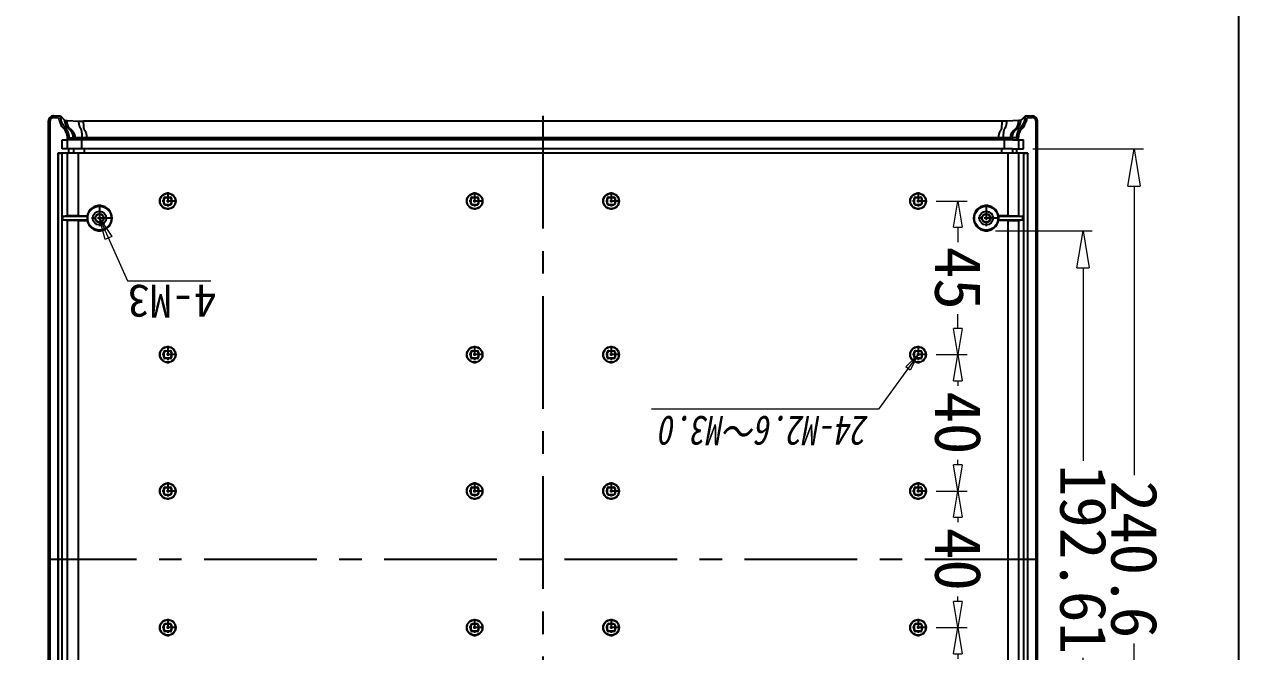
# Model space of a CAD drawing. Header units: millimetres. Extents: x 10368 to 13229, y -13270 to -11269.
# Drawn here: x 11426.6 to 11782.7, y -12473.5 to -12289.6 of the extents above; entities that cross this region are included whole.
import ezdxf

# ---------------------------------------------------------------- set-up
doc = ezdxf.new("R2010")
doc.units = ezdxf.units.MM
doc.linetypes.add('CENTER', pattern=[50.8, 31.75, -6.35, 6.35, -6.35])
doc.layers.add('dim', color=3, linetype='Continuous', lineweight=9)
doc.styles.add('FFS', font='simfang.ttf')
doc.styles.add('wuwei', font='', dxfattribs={"width": 0.8, "oblique": 10})
doc.styles.get('wuwei').set_extended_font_data('SimSun')
doc.dimstyles.new('YanXiu', dxfattribs={"dimtxt": 2.5, "dimasz": 2.2, "dimexe": 0.66, "dimexo": 0.66, "dimgap": 0.66, "dimtad": 0, "dimzin": 1, "dimdsep": 46, "dimtxsty": 'FFS', "dimcen": 0, "dimclrd": 256, "dimclre": 131, "dimclrt": 42, "dimazin": 0, "dimtfac": 1, "dimtofl": 0, "dimtmove": 0, "dimatfit": 3, "dimfxl": 0, "dimlwd": 5, "dimlwe": 5, "dimarcsym": 0})

# ---------------------------------------------------------------- blocks, each defined once
blk = doc.blocks.new('_ClosedBlank')
at = {"color": 0, "linetype": 'ByBlock', "lineweight": -2}
for p, q in [((-1, 0.167), (0, 0)), ((-1, 0.167), (-1, -0.167)), ((0, 0), (-1, -0.167))]:
    blk.add_line(p, q, dxfattribs=at)
blk = doc.blocks.new('*D38')
at = {"layer": 'Defpoints', "color": 0}
for p in [(-624.98, 102.15), (-615.86, 102.15), (-615.86, 57.15)]:
    blk.add_point(p, dxfattribs=at)
at = {"layer": 'dim', "color": 131, "lineweight": 5}
for p, q in [((-618.58, 102.15), (-627.7, 102.15)), ((-618.58, 57.15), (-627.7, 57.15))]:
    blk.add_line(p, q, dxfattribs=at)
at = {"layer": 'dim', "lineweight": 5}
for p, q in [((-624.98, 94.5), (-624.98, 90.32)), ((-624.98, 64.8), (-624.98, 69.22))]:
    blk.add_line(p, q, dxfattribs=at)
at = {"layer": 'dim', "lineweight": 5, "xscale": 7.649999999999999, "yscale": 7.649999999999999, "zscale": 7.649999999999999}
for p, rotation in [((-624.98, 102.15), 90), ((-624.98, 57.15), 270)]:
    blk.add_blockref('_ClosedBlank', p, dxfattribs=dict(at, rotation=rotation))
at = {"layer": 'dim', "color": 42, "insert": (-624.98, 79.77), "char_height": 13.6, "attachment_point": 5, "rotation": 90, "style": 'FFS'}
blk.add_mtext('45', dxfattribs=at)
blk = doc.blocks.new('*D39')
at = {"layer": 'Defpoints', "color": 0}
for p in [(-624.98, 142.15), (-615.86, 142.15), (-615.86, 102.15)]:
    blk.add_point(p, dxfattribs=at)
at = {"layer": 'dim', "color": 131, "lineweight": 5}
for p, q in [((-618.58, 142.15), (-627.7, 142.15)), ((-618.58, 102.15), (-627.7, 102.15))]:
    blk.add_line(p, q, dxfattribs=at)
at = {"layer": 'dim', "lineweight": 5}
for p, q in [((-624.98, 134.5), (-624.98, 133.03)), ((-624.98, 109.8), (-624.98, 111.27))]:
    blk.add_line(p, q, dxfattribs=at)
at = {"layer": 'dim', "lineweight": 5, "xscale": 7.649999999999999, "yscale": 7.649999999999999, "zscale": 7.649999999999999}
for p, rotation in [((-624.98, 142.15), 90), ((-624.98, 102.15), 270)]:
    blk.add_blockref('_ClosedBlank', p, dxfattribs=dict(at, rotation=rotation))
at = {"layer": 'dim', "color": 42, "insert": (-624.98, 122.15), "char_height": 13.6, "attachment_point": 5, "rotation": 90, "style": 'FFS'}
blk.add_mtext('40', dxfattribs=at)
blk = doc.blocks.new('*D40')
at = {"layer": 'Defpoints', "color": 0}
for p in [(-624.98, 182.15), (-615.86, 182.15), (-615.86, 142.15)]:
    blk.add_point(p, dxfattribs=at)
at = {"layer": 'dim', "color": 131, "lineweight": 5}
for p, q in [((-618.58, 182.15), (-627.7, 182.15)), ((-618.58, 142.15), (-627.7, 142.15))]:
    blk.add_line(p, q, dxfattribs=at)
at = {"layer": 'dim', "lineweight": 5}
for p, q in [((-624.98, 174.5), (-624.98, 173.03)), ((-624.98, 149.8), (-624.98, 151.27))]:
    blk.add_line(p, q, dxfattribs=at)
at = {"layer": 'dim', "lineweight": 5, "xscale": 7.649999999999999, "yscale": 7.649999999999999, "zscale": 7.649999999999999}
for p, rotation in [((-624.98, 182.15), 90), ((-624.98, 142.15), 270)]:
    blk.add_blockref('_ClosedBlank', p, dxfattribs=dict(at, rotation=rotation))
at = {"layer": 'dim', "color": 42, "insert": (-624.98, 162.15), "char_height": 13.6, "attachment_point": 5, "rotation": 90, "style": 'FFS'}
blk.add_mtext('40', dxfattribs=at)
blk = doc.blocks.new('*D41')
at = {"layer": 'Defpoints', "color": 0}
for p in [(-624.98, 222.15), (-615.86, 222.15), (-615.86, 182.15)]:
    blk.add_point(p, dxfattribs=at)
at = {"layer": 'dim', "color": 131, "lineweight": 5}
for p, q in [((-618.58, 222.15), (-627.7, 222.15)), ((-618.58, 182.15), (-627.7, 182.15))]:
    blk.add_line(p, q, dxfattribs=at)
at = {"layer": 'dim', "lineweight": 5}
for p, q in [((-624.98, 214.5), (-624.98, 213.03)), ((-624.98, 189.8), (-624.98, 191.27))]:
    blk.add_line(p, q, dxfattribs=at)
at = {"layer": 'dim', "lineweight": 5, "xscale": 7.649999999999999, "yscale": 7.649999999999999, "zscale": 7.649999999999999}
for p, rotation in [((-624.98, 222.15), 90), ((-624.98, 182.15), 270)]:
    blk.add_blockref('_ClosedBlank', p, dxfattribs=dict(at, rotation=rotation))
at = {"layer": 'dim', "color": 42, "insert": (-624.98, 202.15), "char_height": 13.6, "attachment_point": 5, "rotation": 90, "style": 'FFS'}
blk.add_mtext('40', dxfattribs=at)
blk = doc.blocks.new('*D13')
at = {"layer": 'Defpoints', "color": 0}
for p in [(-661.67, 258.46), (-633.29, 258.46), (-633.29, 65.84)]:
    blk.add_point(p, dxfattribs=at)
at = {"layer": 'dim', "color": 131, "lineweight": 5}
for p, q in [((-636.01, 258.46), (-664.38, 258.46)), ((-636.01, 65.84), (-664.38, 65.84))]:
    blk.add_line(p, q, dxfattribs=at)
at = {"layer": 'dim', "lineweight": 5}
for p, q in [((-661.67, 247.58), (-661.67, 191.04)), ((-661.67, 76.72), (-661.67, 133.26))]:
    blk.add_line(p, q, dxfattribs=at)
at = {"layer": 'dim', "lineweight": 5, "xscale": 10.88, "yscale": 10.88, "zscale": 10.88}
for p, rotation in [((-661.67, 258.46), 90), ((-661.67, 65.84), 270)]:
    blk.add_blockref('_ClosedBlank', p, dxfattribs=dict(at, rotation=rotation))
at = {"layer": 'dim', "color": 42, "insert": (-661.67, 162.15), "char_height": 13.6, "attachment_point": 5, "rotation": 90, "style": 'FFS'}
blk.add_mtext('192.61', dxfattribs=at)
blk = doc.blocks.new('*D46')
at = {"layer": 'Defpoints', "color": 0}
for p in [(-676.63, 282.45), (-644.19, 282.45), (-644.19, 41.85)]:
    blk.add_point(p, dxfattribs=at)
at = {"layer": 'dim', "color": 131, "lineweight": 5}
for p, q in [((-646.9, 282.45), (-679.35, 282.45)), ((-646.9, 41.85), (-679.35, 41.85))]:
    blk.add_line(p, q, dxfattribs=at)
at = {"layer": 'dim', "lineweight": 5}
for p, q in [((-676.63, 271.57), (-676.63, 186.81)), ((-676.63, 52.73), (-676.63, 137.49))]:
    blk.add_line(p, q, dxfattribs=at)
at = {"layer": 'dim', "lineweight": 5, "xscale": 10.88, "yscale": 10.88, "zscale": 10.88}
for p, rotation in [((-676.63, 282.45), 90), ((-676.63, 41.85), 270)]:
    blk.add_blockref('_ClosedBlank', p, dxfattribs=dict(at, rotation=rotation))
at = {"layer": 'dim', "color": 42, "insert": (-676.63, 162.15), "char_height": 13.6, "attachment_point": 5, "rotation": 90, "style": 'FFS'}
blk.add_mtext('240.6', dxfattribs=at)
blk = doc.blocks.new('u58')
at = {"color": 1, "linetype": 'CENTER', "ltscale": 1.039825}
for p, q in [((-503.289, 46.845), (-503.289, 306.801)), ((-648.267, 176.823), (-358.311, 176.823))]:
    blk.add_line(p, q, dxfattribs=at)
at = {"color": 7, "linetype": 'Continuous'}
for p, q in [((-648.267, 305.303), (-648.267, 48.343)), ((-647.815, 48.322), (-647.815, 305.324)), ((-647.789, 48.322), (-647.789, 305.324)), ((-358.789, 305.324), (-358.789, 48.322)), ((-358.311, 305.303), (-358.311, 48.343)), ((-645.486, 295.823), (-645.486, 57.823)), ((-645.446, 295.784), (-645.446, 57.862)), ((-644.251, 57.862), (-644.251, 295.784)), ((-362.327, 295.784), (-362.327, 57.862)), ((-361.132, 57.862), (-361.132, 295.784)), ((-361.092, 57.823), (-361.092, 295.823)), ((-642.769, 77.476), (-642.769, 276.17)), ((-639.581, 77.492), (-639.581, 276.154)), ((-366.997, 77.492), (-366.997, 276.154)), ((-363.809, 77.476), (-363.809, 276.17)), ((-614.352, 197.486), (-614.439, 197.573)), ((-614.439, 196.073), (-614.439, 197.573)), ((-614.352, 196.16), (-614.439, 196.073)), ((-614.352, 196.16), (-614.352, 197.486)), ((-614.039, 197.973), (-612.539, 197.973)), ((-613.952, 197.886), (-614.039, 197.973)), ((-613.952, 197.886), (-612.626, 197.886)), ((-612.626, 197.886), (-612.539, 197.973)), ((-612.226, 197.486), (-612.139, 197.573)), ((-612.226, 197.486), (-612.226, 196.16)), ((-612.226, 196.16), (-612.139, 196.073)), ((-612.139, 197.573), (-612.139, 196.073)), ((-524.352, 197.486), (-524.439, 197.573)), ((-524.439, 196.073), (-524.439, 197.573)), ((-524.352, 196.16), (-524.439, 196.073)), ((-524.352, 196.16), (-524.352, 197.486)), ((-524.039, 197.973), (-522.539, 197.973)), ((-523.952, 197.886), (-524.039, 197.973)), ((-523.952, 197.886), (-522.626, 197.886)), ((-522.626, 197.886), (-522.539, 197.973)), ((-522.226, 197.486), (-522.139, 197.573)), ((-522.226, 197.486), (-522.226, 196.16)), ((-522.226, 196.16), (-522.139, 196.073)), ((-522.139, 197.573), (-522.139, 196.073)), ((-484.352, 197.486), (-484.439, 197.573)), ((-484.439, 196.073), (-484.439, 197.573)), ((-484.352, 196.16), (-484.439, 196.073)), ((-484.352, 196.16), (-484.352, 197.486)), ((-483.952, 197.886), (-484.039, 197.973)), ((-484.039, 197.973), (-482.539, 197.973)), ((-483.952, 197.886), (-482.626, 197.886)), ((-482.626, 197.886), (-482.539, 197.973)), ((-482.226, 197.486), (-482.139, 197.573)), ((-482.226, 197.486), (-482.226, 196.16)), ((-482.226, 196.16), (-482.139, 196.073)), ((-482.139, 197.573), (-482.139, 196.073)), ((-394.439, 196.073), (-394.439, 197.573)), ((-394.352, 197.486), (-394.439, 197.573)), ((-394.352, 196.16), (-394.439, 196.073)), ((-394.352, 196.16), (-394.352, 197.486)), ((-393.952, 197.886), (-394.039, 197.973)), ((-394.039, 197.973), (-392.539, 197.973)), ((-393.952, 197.886), (-392.626, 197.886)), ((-392.626, 197.886), (-392.539, 197.973)), ((-392.226, 197.486), (-392.139, 197.573)), ((-392.226, 197.486), (-392.226, 196.16)), ((-392.226, 196.16), (-392.139, 196.073)), ((-392.139, 197.573), (-392.139, 196.073)), ((-613.952, 195.76), (-614.039, 195.673)), ((-612.539, 195.673), (-614.039, 195.673)), ((-612.626, 195.76), (-613.952, 195.76)), ((-612.626, 195.76), (-612.539, 195.673)), ((-523.952, 195.76), (-524.039, 195.673)), ((-522.539, 195.673), (-524.039, 195.673)), ((-522.626, 195.76), (-523.952, 195.76)), ((-522.626, 195.76), (-522.539, 195.673)), ((-483.952, 195.76), (-484.039, 195.673)), ((-482.539, 195.673), (-484.039, 195.673)), ((-482.626, 195.76), (-483.952, 195.76)), ((-482.626, 195.76), (-482.539, 195.673)), ((-393.952, 195.76), (-394.039, 195.673)), ((-392.539, 195.673), (-394.039, 195.673)), ((-392.626, 195.76), (-393.952, 195.76)), ((-392.626, 195.76), (-392.539, 195.673)), ((-614.352, 157.486), (-614.439, 157.573)), ((-614.439, 156.073), (-614.439, 157.573)), ((-614.352, 156.16), (-614.352, 157.486)), ((-614.039, 157.973), (-612.539, 157.973)), ((-613.952, 157.886), (-614.039, 157.973)), ((-613.952, 157.886), (-612.626, 157.886)), ((-612.626, 157.886), (-612.539, 157.973)), ((-612.226, 157.486), (-612.139, 157.573)), ((-612.226, 157.486), (-612.226, 156.16)), ((-612.139, 157.573), (-612.139, 156.073)), ((-524.439, 156.073), (-524.439, 157.573)), ((-524.352, 157.486), (-524.439, 157.573)), ((-524.352, 156.16), (-524.352, 157.486)), ((-524.039, 157.973), (-522.539, 157.973)), ((-523.952, 157.886), (-524.039, 157.973)), ((-523.952, 157.886), (-522.626, 157.886)), ((-522.626, 157.886), (-522.539, 157.973)), ((-522.226, 157.486), (-522.139, 157.573)), ((-522.226, 157.486), (-522.226, 156.16)), ((-522.139, 157.573), (-522.139, 156.073)), ((-484.439, 156.073), (-484.439, 157.573)), ((-484.352, 157.486), (-484.439, 157.573)), ((-484.352, 156.16), (-484.352, 157.486)), ((-483.952, 157.886), (-484.039, 157.973)), ((-484.039, 157.973), (-482.539, 157.973)), ((-483.952, 157.886), (-482.626, 157.886)), ((-482.626, 157.886), (-482.539, 157.973)), ((-482.226, 157.486), (-482.139, 157.573)), ((-482.226, 157.486), (-482.226, 156.16)), ((-482.139, 157.573), (-482.139, 156.073)), ((-394.439, 156.073), (-394.439, 157.573)), ((-394.352, 157.486), (-394.439, 157.573)), ((-394.352, 156.16), (-394.352, 157.486)), ((-393.952, 157.886), (-394.039, 157.973)), ((-394.039, 157.973), (-392.539, 157.973)), ((-393.952, 157.886), (-392.626, 157.886)), ((-392.626, 157.886), (-392.539, 157.973)), ((-392.226, 157.486), (-392.139, 157.573)), ((-392.226, 157.486), (-392.226, 156.16)), ((-392.139, 157.573), (-392.139, 156.073)), ((-614.352, 156.16), (-614.439, 156.073)), ((-613.952, 155.76), (-614.039, 155.673)), ((-612.539, 155.673), (-614.039, 155.673)), ((-612.626, 155.76), (-613.952, 155.76)), ((-612.626, 155.76), (-612.539, 155.673)), ((-612.226, 156.16), (-612.139, 156.073)), ((-524.352, 156.16), (-524.439, 156.073)), ((-523.952, 155.76), (-524.039, 155.673)), ((-522.539, 155.673), (-524.039, 155.673)), ((-522.626, 155.76), (-523.952, 155.76)), ((-522.626, 155.76), (-522.539, 155.673)), ((-522.226, 156.16), (-522.139, 156.073)), ((-484.352, 156.16), (-484.439, 156.073)), ((-483.952, 155.76), (-484.039, 155.673)), ((-482.539, 155.673), (-484.039, 155.673)), ((-482.626, 155.76), (-483.952, 155.76)), ((-482.626, 155.76), (-482.539, 155.673)), ((-482.226, 156.16), (-482.139, 156.073)), ((-394.352, 156.16), (-394.439, 156.073)), ((-393.952, 155.76), (-394.039, 155.673)), ((-392.539, 155.673), (-394.039, 155.673)), ((-392.626, 155.76), (-393.952, 155.76)), ((-392.626, 155.76), (-392.539, 155.673)), ((-392.226, 156.16), (-392.139, 156.073)), ((-614.439, 116.073), (-614.439, 117.573)), ((-614.352, 117.486), (-614.439, 117.573)), ((-614.039, 117.973), (-612.539, 117.973)), ((-613.952, 117.886), (-614.039, 117.973)), ((-613.952, 117.886), (-612.626, 117.886)), ((-612.626, 117.886), (-612.539, 117.973)), ((-612.226, 117.486), (-612.139, 117.573)), ((-612.139, 117.573), (-612.139, 116.073)), ((-524.439, 116.073), (-524.439, 117.573)), ((-524.352, 117.486), (-524.439, 117.573)), ((-523.952, 117.886), (-524.039, 117.973)), ((-524.039, 117.973), (-522.539, 117.973)), ((-523.952, 117.886), (-522.626, 117.886)), ((-522.626, 117.886), (-522.539, 117.973)), ((-522.226, 117.486), (-522.139, 117.573)), ((-522.139, 117.573), (-522.139, 116.073)), ((-484.439, 116.073), (-484.439, 117.573)), ((-484.352, 117.486), (-484.439, 117.573)), ((-483.952, 117.886), (-484.039, 117.973)), ((-484.039, 117.973), (-482.539, 117.973)), ((-483.952, 117.886), (-482.626, 117.886)), ((-482.626, 117.886), (-482.539, 117.973)), ((-482.226, 117.486), (-482.139, 117.573)), ((-482.139, 117.573), (-482.139, 116.073)), ((-394.439, 116.073), (-394.439, 117.573)), ((-394.352, 117.486), (-394.439, 117.573)), ((-393.952, 117.886), (-394.039, 117.973)), ((-394.039, 117.973), (-392.539, 117.973)), ((-393.952, 117.886), (-392.626, 117.886)), ((-392.626, 117.886), (-392.539, 117.973)), ((-392.226, 117.486), (-392.139, 117.573)), ((-392.139, 117.573), (-392.139, 116.073)), ((-614.352, 116.16), (-614.439, 116.073)), ((-614.352, 116.16), (-614.352, 117.486)), ((-613.952, 115.76), (-614.039, 115.673)), ((-612.539, 115.673), (-614.039, 115.673)), ((-612.626, 115.76), (-613.952, 115.76)), ((-612.626, 115.76), (-612.539, 115.673)), ((-612.226, 117.486), (-612.226, 116.16)), ((-612.226, 116.16), (-612.139, 116.073)), ((-524.352, 116.16), (-524.439, 116.073)), ((-524.352, 116.16), (-524.352, 117.486)), ((-523.952, 115.76), (-524.039, 115.673)), ((-522.539, 115.673), (-524.039, 115.673)), ((-522.626, 115.76), (-523.952, 115.76)), ((-522.626, 115.76), (-522.539, 115.673)), ((-522.226, 117.486), (-522.226, 116.16)), ((-522.226, 116.16), (-522.139, 116.073)), ((-484.352, 116.16), (-484.439, 116.073)), ((-484.352, 116.16), (-484.352, 117.486)), ((-483.952, 115.76), (-484.039, 115.673)), ((-482.539, 115.673), (-484.039, 115.673)), ((-482.626, 115.76), (-483.952, 115.76)), ((-482.626, 115.76), (-482.539, 115.673)), ((-482.226, 117.486), (-482.226, 116.16)), ((-482.226, 116.16), (-482.139, 116.073)), ((-394.352, 116.16), (-394.439, 116.073)), ((-394.352, 116.16), (-394.352, 117.486)), ((-393.952, 115.76), (-394.039, 115.673)), ((-392.539, 115.673), (-394.039, 115.673)), ((-392.626, 115.76), (-393.952, 115.76)), ((-392.626, 115.76), (-392.539, 115.673)), ((-392.226, 117.486), (-392.226, 116.16)), ((-392.226, 116.16), (-392.139, 116.073)), ((-642.769, 77.476), (-644.042, 77.323)), ((-636.78, 77.323), (-644.042, 77.323)), ((-644.042, 77.323), (-644.042, 76.323)), ((-644.042, 76.323), (-636.78, 76.323)), ((-642.769, 76.17), (-644.042, 76.323)), ((-639.581, 77.492), (-642.769, 77.476)), ((-639.581, 76.154), (-642.769, 76.17)), ((-642.769, 57.823), (-642.769, 76.17)), ((-639.581, 77.492), (-636.923, 77.492)), ((-639.581, 76.154), (-636.923, 76.154)), ((-639.581, 57.823), (-639.581, 76.154)), ((-362.536, 77.323), (-369.798, 77.323)), ((-369.798, 76.323), (-362.536, 76.323)), ((-366.997, 77.492), (-369.655, 77.492)), ((-366.997, 76.154), (-369.655, 76.154)), ((-366.997, 77.492), (-363.809, 77.476)), ((-366.997, 76.154), (-363.809, 76.17)), ((-366.997, 57.823), (-366.997, 76.154)), ((-363.809, 77.476), (-362.536, 77.323)), ((-363.809, 76.17), (-362.536, 76.323)), ((-363.809, 57.823), (-363.809, 76.17)), ((-362.536, 77.323), (-362.536, 76.323)), ((-614.439, 71.073), (-614.439, 72.573)), ((-614.352, 72.486), (-614.439, 72.573)), ((-614.352, 71.16), (-614.352, 72.486)), ((-614.039, 72.973), (-612.539, 72.973)), ((-613.952, 72.886), (-614.039, 72.973)), ((-613.952, 72.886), (-612.626, 72.886)), ((-612.626, 72.886), (-612.539, 72.973)), ((-612.226, 72.486), (-612.139, 72.573)), ((-612.226, 72.486), (-612.226, 71.16)), ((-612.139, 72.573), (-612.139, 71.073)), ((-524.439, 71.073), (-524.439, 72.573)), ((-524.352, 72.486), (-524.439, 72.573)), ((-524.352, 71.16), (-524.352, 72.486)), ((-523.952, 72.886), (-524.039, 72.973)), ((-524.039, 72.973), (-522.539, 72.973)), ((-523.952, 72.886), (-522.626, 72.886)), ((-522.626, 72.886), (-522.539, 72.973)), ((-522.226, 72.486), (-522.139, 72.573)), ((-522.226, 72.486), (-522.226, 71.16)), ((-522.139, 72.573), (-522.139, 71.073)), ((-484.439, 71.073), (-484.439, 72.573)), ((-484.352, 72.486), (-484.439, 72.573)), ((-484.352, 71.16), (-484.352, 72.486)), ((-483.952, 72.886), (-484.039, 72.973)), ((-484.039, 72.973), (-482.539, 72.973)), ((-483.952, 72.886), (-482.626, 72.886)), ((-482.626, 72.886), (-482.539, 72.973)), ((-482.226, 72.486), (-482.139, 72.573)), ((-482.226, 72.486), (-482.226, 71.16)), ((-482.139, 72.573), (-482.139, 71.073)), ((-394.439, 71.073), (-394.439, 72.573)), ((-394.352, 72.486), (-394.439, 72.573)), ((-394.352, 71.16), (-394.352, 72.486)), ((-393.952, 72.886), (-394.039, 72.973)), ((-394.039, 72.973), (-392.539, 72.973)), ((-393.952, 72.886), (-392.626, 72.886)), ((-392.626, 72.886), (-392.539, 72.973)), ((-392.226, 72.486), (-392.139, 72.573)), ((-392.226, 72.486), (-392.226, 71.16)), ((-392.139, 72.573), (-392.139, 71.073)), ((-614.352, 71.16), (-614.439, 71.073)), ((-613.952, 70.76), (-614.039, 70.673)), ((-612.539, 70.673), (-614.039, 70.673)), ((-612.626, 70.76), (-613.952, 70.76)), ((-612.626, 70.76), (-612.539, 70.673)), ((-612.226, 71.16), (-612.139, 71.073)), ((-524.352, 71.16), (-524.439, 71.073)), ((-523.952, 70.76), (-524.039, 70.673)), ((-522.539, 70.673), (-524.039, 70.673)), ((-522.626, 70.76), (-523.952, 70.76)), ((-522.626, 70.76), (-522.539, 70.673)), ((-522.226, 71.16), (-522.139, 71.073)), ((-484.352, 71.16), (-484.439, 71.073)), ((-483.952, 70.76), (-484.039, 70.673)), ((-482.539, 70.673), (-484.039, 70.673)), ((-482.626, 70.76), (-483.952, 70.76)), ((-482.626, 70.76), (-482.539, 70.673)), ((-482.226, 71.16), (-482.139, 71.073)), ((-394.352, 71.16), (-394.439, 71.073)), ((-393.952, 70.76), (-394.039, 70.673)), ((-392.539, 70.673), (-394.039, 70.673)), ((-392.626, 70.76), (-393.952, 70.76)), ((-392.626, 70.76), (-392.539, 70.673)), ((-392.226, 71.16), (-392.139, 71.073)), ((-645.486, 57.823), (-645.446, 57.862)), ((-645.486, 57.823), (-640.938, 57.823)), ((-645.446, 57.862), (-644.251, 57.862)), ((-644.186, 57.823), (-644.251, 57.862)), ((-642.289, 57.823), (-642.289, 56.523)), ((-640.938, 57.823), (-365.64, 57.823)), ((-640.938, 56.523), (-640.938, 57.823)), ((-637.755, 56.523), (-637.755, 57.823)), ((-368.824, 56.523), (-368.824, 57.823)), ((-365.64, 56.523), (-365.64, 57.823)), ((-365.64, 57.823), (-361.092, 57.823)), ((-364.289, 57.823), (-364.289, 56.523)), ((-362.392, 57.823), (-362.327, 57.862)), ((-362.327, 57.862), (-361.132, 57.862)), ((-640.938, 56.523), (-644.186, 56.523)), ((-644.186, 56.523), (-644.186, 53.823)), ((-642.789, 53.823), (-644.186, 53.823)), ((-642.789, 53.823), (-642.789, 53.323)), ((-642.769, 53.823), (-642.769, 56.523)), ((-640.973, 53.823), (-642.763, 53.823)), ((-642.763, 53.823), (-642.763, 53.323)), ((-642.267, 53.323), (-642.267, 53.823)), ((-640.973, 53.823), (-365.605, 53.823)), ((-640.973, 53.823), (-640.973, 53.323)), ((-640.938, 56.523), (-365.64, 56.523)), ((-640.358, 53.823), (-640.358, 53.323)), ((-638.536, 53.823), (-638.536, 56.523)), ((-638.335, 53.823), (-638.335, 53.323)), ((-636.952, 53.823), (-636.952, 53.323)), ((-369.626, 53.823), (-369.626, 53.323)), ((-368.243, 53.823), (-368.243, 53.323)), ((-368.042, 53.823), (-368.042, 56.523)), ((-366.221, 53.823), (-366.221, 53.323)), ((-365.64, 56.523), (-362.392, 56.523)), ((-365.605, 53.823), (-365.605, 53.323)), ((-365.605, 53.823), (-363.815, 53.823)), ((-364.311, 53.323), (-364.311, 53.823)), ((-363.809, 53.823), (-363.809, 56.523)), ((-363.789, 53.323), (-363.789, 53.823)), ((-362.392, 53.823), (-363.789, 53.823)), ((-362.392, 56.523), (-362.392, 53.823)), ((-642.267, 53.323), (-640.973, 53.323)), ((-640.973, 53.323), (-365.605, 53.323)), ((-364.311, 53.323), (-365.605, 53.323)), ((-645.268, 47.323), (-646.79, 47.323)), ((-645.244, 47.297), (-646.79, 47.297)), ((-644.77, 46.845), (-646.769, 46.845)), ((-644.77, 46.845), (-643.427, 48.188)), ((-642.81, 48.247), (-639.339, 48.392)), ((-637.954, 48.417), (-368.624, 48.417)), ((-363.768, 48.247), (-367.239, 48.392)), ((-361.808, 46.845), (-363.152, 48.188)), ((-359.809, 46.845), (-361.808, 46.845)), ((-359.788, 47.323), (-361.31, 47.323))]:
    blk.add_line(p, q, dxfattribs=at)
at = {"color": 1, "linetype": 'CENTER', "ltscale": 0.093491}
for p, q in [((-615.86, 196.823), (-610.718, 196.823)), ((-615.86, 196.823), (-610.718, 196.823)), ((-613.289, 194.252), (-613.289, 199.394)), ((-613.289, 194.252), (-613.289, 199.394)), ((-525.86, 196.823), (-520.718, 196.823)), ((-525.86, 196.823), (-520.718, 196.823)), ((-523.289, 194.252), (-523.289, 199.394)), ((-523.289, 194.252), (-523.289, 199.394)), ((-485.86, 196.823), (-480.718, 196.823)), ((-485.86, 196.823), (-480.718, 196.823)), ((-483.289, 194.252), (-483.289, 199.394)), ((-483.289, 194.252), (-483.289, 199.394)), ((-395.86, 196.823), (-390.718, 196.823)), ((-395.86, 196.823), (-390.718, 196.823)), ((-393.289, 194.252), (-393.289, 199.394)), ((-393.289, 194.252), (-393.289, 199.394)), ((-615.86, 156.823), (-610.718, 156.823)), ((-615.86, 156.823), (-610.718, 156.823)), ((-613.289, 154.252), (-613.289, 159.394)), ((-613.289, 154.252), (-613.289, 159.394)), ((-525.86, 156.823), (-520.718, 156.823)), ((-525.86, 156.823), (-520.718, 156.823)), ((-523.289, 154.252), (-523.289, 159.394)), ((-523.289, 154.252), (-523.289, 159.394)), ((-485.86, 156.823), (-480.718, 156.823)), ((-485.86, 156.823), (-480.718, 156.823)), ((-483.289, 154.252), (-483.289, 159.394)), ((-483.289, 154.252), (-483.289, 159.394)), ((-395.86, 156.823), (-390.718, 156.823)), ((-395.86, 156.823), (-390.718, 156.823)), ((-393.289, 154.252), (-393.289, 159.394)), ((-393.289, 154.252), (-393.289, 159.394)), ((-613.289, 114.252), (-613.289, 119.394)), ((-613.289, 114.252), (-613.289, 119.394)), ((-523.289, 114.252), (-523.289, 119.394)), ((-523.289, 114.252), (-523.289, 119.394)), ((-483.289, 114.252), (-483.289, 119.394)), ((-483.289, 114.252), (-483.289, 119.394)), ((-393.289, 114.252), (-393.289, 119.394)), ((-393.289, 114.252), (-393.289, 119.394)), ((-615.86, 116.823), (-610.718, 116.823)), ((-615.86, 116.823), (-610.718, 116.823)), ((-525.86, 116.823), (-520.718, 116.823)), ((-525.86, 116.823), (-520.718, 116.823)), ((-485.86, 116.823), (-480.718, 116.823)), ((-485.86, 116.823), (-480.718, 116.823)), ((-395.86, 116.823), (-390.718, 116.823)), ((-395.86, 116.823), (-390.718, 116.823)), ((-615.86, 71.823), (-610.718, 71.823)), ((-615.86, 71.823), (-610.718, 71.823)), ((-613.289, 69.252), (-613.289, 74.394)), ((-613.289, 69.252), (-613.289, 74.394)), ((-525.86, 71.823), (-520.718, 71.823)), ((-525.86, 71.823), (-520.718, 71.823)), ((-523.289, 69.252), (-523.289, 74.394)), ((-523.289, 69.252), (-523.289, 74.394)), ((-485.86, 71.823), (-480.718, 71.823)), ((-485.86, 71.823), (-480.718, 71.823)), ((-483.289, 69.252), (-483.289, 74.394)), ((-483.289, 69.252), (-483.289, 74.394)), ((-395.86, 71.823), (-390.718, 71.823)), ((-395.86, 71.823), (-390.718, 71.823)), ((-393.289, 69.252), (-393.289, 74.394)), ((-393.289, 69.252), (-393.289, 74.394))]:
    blk.add_line(p, q, dxfattribs=at)
at = {"color": 1, "linetype": 'CENTER', "ltscale": 0.14}
for p, q in [((-633.289, 72.973), (-633.289, 80.673)), ((-633.289, 72.973), (-633.289, 80.673)), ((-373.289, 72.973), (-373.289, 80.673)), ((-373.289, 72.973), (-373.289, 80.673)), ((-637.139, 76.823), (-629.439, 76.823)), ((-637.139, 76.823), (-629.439, 76.823)), ((-377.139, 76.823), (-369.439, 76.823)), ((-377.139, 76.823), (-369.439, 76.823))]:
    blk.add_line(p, q, dxfattribs=at)
at = {"color": 7, "linetype": 'Continuous'}
for centre, radius in [((-613.289, 196.823), 2.337), ((-613.289, 196.823), 2.25), ((-523.289, 196.823), 2.337), ((-523.289, 196.823), 2.25), ((-483.289, 196.823), 2.337), ((-483.289, 196.823), 2.25), ((-393.289, 196.823), 2.337), ((-393.289, 196.823), 2.25), ((-613.289, 156.823), 2.337), ((-613.289, 156.823), 2.25), ((-523.289, 156.823), 2.337), ((-523.289, 156.823), 2.25), ((-483.289, 156.823), 2.337), ((-483.289, 156.823), 2.25), ((-393.289, 156.823), 2.337), ((-393.289, 156.823), 2.25), ((-613.289, 116.823), 2.337), ((-613.289, 116.823), 2.25), ((-523.289, 116.823), 2.337), ((-523.289, 116.823), 2.25), ((-483.289, 116.823), 2.337), ((-483.289, 116.823), 2.25), ((-393.289, 116.823), 2.337), ((-393.289, 116.823), 2.25), ((-633.289, 76.823), 3.5), ((-633.289, 76.823), 2), ((-373.289, 76.823), 3.5), ((-373.289, 76.823), 2), ((-633.289, 76.823), 1.3), ((-633.289, 76.823), 1.158), ((-373.289, 76.823), 1.3), ((-373.289, 76.823), 1.158), ((-613.289, 71.823), 2.337), ((-613.289, 71.823), 2.25), ((-523.289, 71.823), 2.337), ((-523.289, 71.823), 2.25), ((-483.289, 71.823), 2.337), ((-483.289, 71.823), 2.25), ((-393.289, 71.823), 2.337), ((-393.289, 71.823), 2.25)]:
    blk.add_circle(centre, radius, dxfattribs=at)
for centre, radius, start, end in [((-633.289, 76.823), 3.695, 190.42557, 169.57443), ((-373.289, 76.823), 3.695, 10.42557, 349.57443), ((-628.386, 84.599), 11.108, 219.77816, 220.91929), ((-628.32, 68.991), 11.195, 139.08514, 140.21742), ((-633.289, 76.823), 3.526, 171.84818, 188.15182), ((-378.258, 84.655), 11.195, 319.08514, 320.21742), ((-373.289, 76.823), 3.526, 351.84818, 8.15182), ((-378.192, 69.047), 11.108, 39.77816, 40.91929), ((-643.304, 53.327), 2.947, 342.67241, 359.92422), ((-363.274, 53.327), 2.947, 180.07578, 197.32759), ((-646.791, 48.321), 1.024, 179.97103, 270.02897), ((-646.791, 48.321), 0.998, 179.96982, 270.03018), ((-359.787, 48.321), 0.998, 269.96982, 0.03018)]:
    blk.add_arc(centre, radius, start, end, dxfattribs=at)
for centre, major_axis, ratio, start_param, end_param in [((-614.039, 197.573), (0.283, -0.283), 0.9996955, 2.3563468, 3.9268385), ((-614.039, 196.073), (0.283, 0.283), 0.9996955, 2.3563468, 3.9268385), ((-613.952, 197.486), (0.283, -0.283), 0.9996955, 2.3563468, 3.9268385), ((-613.952, 196.16), (0.283, 0.283), 0.9996955, 2.3563468, 3.9268385), ((-612.626, 197.486), (-0.283, -0.283), 0.9996955, 2.3563468, 3.9268385), ((-612.626, 196.16), (-0.283, 0.283), 0.9996955, 2.3563468, 3.9268385), ((-612.539, 197.573), (0.283, 0.283), 0.9996955, -0.7852459, 0.7852459), ((-612.539, 196.073), (0.283, -0.283), 0.9996955, -0.7852459, 0.7852459), ((-524.039, 197.573), (0.283, -0.283), 0.9996955, 2.3563468, 3.9268385), ((-524.039, 196.073), (0.283, 0.283), 0.9996955, 2.3563468, 3.9268385), ((-523.952, 197.486), (0.283, -0.283), 0.9996955, 2.3563468, 3.9268385), ((-523.952, 196.16), (0.283, 0.283), 0.9996955, 2.3563468, 3.9268385), ((-522.626, 197.486), (-0.283, -0.283), 0.9996955, 2.3563468, 3.9268385), ((-522.626, 196.16), (-0.283, 0.283), 0.9996955, 2.3563468, 3.9268385), ((-522.539, 197.573), (0.283, 0.283), 0.9996955, -0.7852459, 0.7852459), ((-522.539, 196.073), (0.283, -0.283), 0.9996955, -0.7852459, 0.7852459), ((-484.039, 197.573), (0.283, -0.283), 0.9996955, 2.3563468, 3.9268385), ((-484.039, 196.073), (0.283, 0.283), 0.9996955, 2.3563468, 3.9268385), ((-483.952, 197.486), (0.283, -0.283), 0.9996955, 2.3563468, 3.9268385), ((-483.952, 196.16), (0.283, 0.283), 0.9996955, 2.3563468, 3.9268385), ((-482.626, 197.486), (-0.283, -0.283), 0.9996955, 2.3563468, 3.9268385), ((-482.626, 196.16), (-0.283, 0.283), 0.9996955, 2.3563468, 3.9268385), ((-482.539, 197.573), (0.283, 0.283), 0.9996955, -0.7852459, 0.7852459), ((-482.539, 196.073), (0.283, -0.283), 0.9996955, -0.7852459, 0.7852459), ((-394.039, 197.573), (0.283, -0.283), 0.9996955, 2.3563468, 3.9268385), ((-394.039, 196.073), (0.283, 0.283), 0.9996955, -3.9268385, -2.3563468), ((-393.952, 197.486), (0.283, -0.283), 0.9996955, 2.3563468, 3.9268385), ((-393.952, 196.16), (0.283, 0.283), 0.9996955, 2.3563468, 3.9268385), ((-392.626, 197.486), (-0.283, -0.283), 0.9996955, 2.3563468, 3.9268385), ((-392.626, 196.16), (-0.283, 0.283), 0.9996955, 2.3563468, 3.9268385), ((-392.539, 197.573), (0.283, 0.283), 0.9996955, -0.7852459, 0.7852459), ((-392.539, 196.073), (0.283, -0.283), 0.9996955, -0.7852459, 0.7852459), ((-614.039, 157.573), (0.283, -0.283), 0.9996955, 2.3563468, 3.9268385), ((-613.952, 157.486), (0.283, -0.283), 0.9996955, 2.3563468, 3.9268385), ((-612.626, 157.486), (-0.283, -0.283), 0.9996955, 2.3563468, 3.9268385), ((-612.539, 157.573), (0.283, 0.283), 0.9996955, -0.7852459, 0.7852459), ((-524.039, 157.573), (0.283, -0.283), 0.9996955, 2.3563468, 3.9268385), ((-523.952, 157.486), (0.283, -0.283), 0.9996955, 2.3563468, 3.9268385), ((-522.626, 157.486), (-0.283, -0.283), 0.9996955, 2.3563468, 3.9268385), ((-522.539, 157.573), (0.283, 0.283), 0.9996955, -0.7852459, 0.7852459), ((-484.039, 157.573), (0.283, -0.283), 0.9996955, 2.3563468, 3.9268385), ((-483.952, 157.486), (0.283, -0.283), 0.9996955, 2.3563468, 3.9268385), ((-482.626, 157.486), (-0.283, -0.283), 0.9996955, 2.3563468, 3.9268385), ((-482.539, 157.573), (0.283, 0.283), 0.9996955, -0.7852459, 0.7852459), ((-394.039, 157.573), (0.283, -0.283), 0.9996955, 2.3563468, 3.9268385), ((-393.952, 157.486), (0.283, -0.283), 0.9996955, 2.3563468, 3.9268385), ((-392.626, 157.486), (-0.283, -0.283), 0.9996955, 2.3563468, 3.9268385), ((-392.539, 157.573), (0.283, 0.283), 0.9996955, -0.7852459, 0.7852459), ((-614.039, 156.073), (0.283, 0.283), 0.9996955, 2.3563468, 3.9268385), ((-613.952, 156.16), (0.283, 0.283), 0.9996955, 2.3563468, 3.9268385), ((-612.626, 156.16), (-0.283, 0.283), 0.9996955, 2.3563468, 3.9268385), ((-612.539, 156.073), (0.283, -0.283), 0.9996955, -0.7852459, 0.7852459), ((-524.039, 156.073), (0.283, 0.283), 0.9996955, 2.3563468, 3.9268385), ((-523.952, 156.16), (0.283, 0.283), 0.9996955, 2.3563468, 3.9268385), ((-522.626, 156.16), (-0.283, 0.283), 0.9996955, 2.3563468, 3.9268385), ((-522.539, 156.073), (0.283, -0.283), 0.9996955, -0.7852459, 0.7852459), ((-484.039, 156.073), (0.283, 0.283), 0.9996955, 2.3563468, 3.9268385), ((-483.952, 156.16), (0.283, 0.283), 0.9996955, 2.3563468, 3.9268385), ((-482.626, 156.16), (-0.283, 0.283), 0.9996955, 2.3563468, 3.9268385), ((-482.539, 156.073), (0.283, -0.283), 0.9996955, -0.7852459, 0.7852459), ((-394.039, 156.073), (0.283, 0.283), 0.9996955, -3.9268385, -2.3563468), ((-393.952, 156.16), (0.283, 0.283), 0.9996955, 2.3563468, 3.9268385), ((-392.626, 156.16), (-0.283, 0.283), 0.9996955, 2.3563468, 3.9268385), ((-392.539, 156.073), (0.283, -0.283), 0.9996955, -0.7852459, 0.7852459), ((-614.039, 117.573), (0.283, -0.283), 0.9996955, 2.3563468, 3.9268385), ((-613.952, 117.486), (0.283, -0.283), 0.9996955, 2.3563468, 3.9268385), ((-612.626, 117.486), (-0.283, -0.283), 0.9996955, 2.3563468, 3.9268385), ((-612.539, 117.573), (0.283, 0.283), 0.9996955, -0.7852459, 0.7852459), ((-524.039, 117.573), (0.283, -0.283), 0.9996955, 2.3563468, 3.9268385), ((-523.952, 117.486), (0.283, -0.283), 0.9996955, 2.3563468, 3.9268385), ((-522.626, 117.486), (-0.283, -0.283), 0.9996955, 2.3563468, 3.9268385), ((-522.539, 117.573), (0.283, 0.283), 0.9996955, -0.7852459, 0.7852459), ((-484.039, 117.573), (0.283, -0.283), 0.9996955, 2.3563468, 3.9268385), ((-483.952, 117.486), (0.283, -0.283), 0.9996955, 2.3563468, 3.9268385), ((-482.626, 117.486), (-0.283, -0.283), 0.9996955, 2.3563468, 3.9268385), ((-482.539, 117.573), (0.283, 0.283), 0.9996955, -0.7852459, 0.7852459), ((-394.039, 117.573), (0.283, -0.283), 0.9996955, 2.3563468, 3.9268385), ((-393.952, 117.486), (0.283, -0.283), 0.9996955, 2.3563468, 3.9268385), ((-392.626, 117.486), (-0.283, -0.283), 0.9996955, 2.3563468, 3.9268385), ((-392.539, 117.573), (0.283, 0.283), 0.9996955, -0.7852459, 0.7852459), ((-614.039, 116.073), (0.283, 0.283), 0.9996955, 2.3563468, 3.9268385), ((-613.952, 116.16), (0.283, 0.283), 0.9996955, 2.3563468, 3.9268385), ((-612.626, 116.16), (-0.283, 0.283), 0.9996955, 2.3563468, 3.9268385), ((-612.539, 116.073), (0.283, -0.283), 0.9996955, -0.7852459, 0.7852459), ((-524.039, 116.073), (0.283, 0.283), 0.9996955, 2.3563468, 3.9268385), ((-523.952, 116.16), (0.283, 0.283), 0.9996955, 2.3563468, 3.9268385), ((-522.626, 116.16), (-0.283, 0.283), 0.9996955, 2.3563468, 3.9268385), ((-522.539, 116.073), (0.283, -0.283), 0.9996955, -0.7852459, 0.7852459), ((-484.039, 116.073), (0.283, 0.283), 0.9996955, 2.3563468, 3.9268385), ((-483.952, 116.16), (0.283, 0.283), 0.9996955, 2.3563468, 3.9268385), ((-482.626, 116.16), (-0.283, 0.283), 0.9996955, 2.3563468, 3.9268385), ((-482.539, 116.073), (0.283, -0.283), 0.9996955, -0.7852459, 0.7852459), ((-394.039, 116.073), (0.283, 0.283), 0.9996955, -3.9268385, -2.3563468), ((-393.952, 116.16), (0.283, 0.283), 0.9996955, 2.3563468, 3.9268385), ((-392.626, 116.16), (-0.283, 0.283), 0.9996955, 2.3563468, 3.9268385), ((-392.539, 116.073), (0.283, -0.283), 0.9996955, -0.7852459, 0.7852459), ((-614.039, 72.573), (0.283, -0.283), 0.9996955, 2.3563468, 3.9268385), ((-613.952, 72.486), (0.283, -0.283), 0.9996955, 2.3563468, 3.9268385), ((-612.626, 72.486), (-0.283, -0.283), 0.9996955, 2.3563468, 3.9268385), ((-612.539, 72.573), (0.283, 0.283), 0.9996955, -0.7852459, 0.7852459), ((-524.039, 72.573), (0.283, -0.283), 0.9996955, 2.3563468, 3.9268385), ((-523.952, 72.486), (0.283, -0.283), 0.9996955, 2.3563468, 3.9268385), ((-522.626, 72.486), (-0.283, -0.283), 0.9996955, 2.3563468, 3.9268385), ((-522.539, 72.573), (0.283, 0.283), 0.9996955, -0.7852459, 0.7852459), ((-484.039, 72.573), (0.283, -0.283), 0.9996955, 2.3563468, 3.9268385), ((-483.952, 72.486), (0.283, -0.283), 0.9996955, 2.3563468, 3.9268385), ((-482.626, 72.486), (-0.283, -0.283), 0.9996955, 2.3563468, 3.9268385), ((-482.539, 72.573), (0.283, 0.283), 0.9996955, -0.7852459, 0.7852459), ((-394.039, 72.573), (0.283, -0.283), 0.9996955, 2.3563468, 3.9268385), ((-393.952, 72.486), (0.283, -0.283), 0.9996955, 2.3563468, 3.9268385), ((-392.626, 72.486), (-0.283, -0.283), 0.9996955, 2.3563468, 3.9268385), ((-392.539, 72.573), (0.283, 0.283), 0.9996955, -0.7852459, 0.7852459), ((-614.039, 71.073), (0.283, 0.283), 0.9996955, 2.3563468, 3.9268385), ((-613.952, 71.16), (0.283, 0.283), 0.9996955, 2.3563468, 3.9268385), ((-612.626, 71.16), (-0.283, 0.283), 0.9996955, 2.3563468, 3.9268385), ((-612.539, 71.073), (0.283, -0.283), 0.9996955, -0.7852459, 0.7852459), ((-524.039, 71.073), (0.283, 0.283), 0.9996955, 2.3563468, 3.9268385), ((-523.952, 71.16), (0.283, 0.283), 0.9996955, 2.3563468, 3.9268385), ((-522.626, 71.16), (-0.283, 0.283), 0.9996955, 2.3563468, 3.9268385), ((-522.539, 71.073), (0.283, -0.283), 0.9996955, -0.7852459, 0.7852459), ((-484.039, 71.073), (0.283, 0.283), 0.9996955, 2.3563468, 3.9268385), ((-483.952, 71.16), (0.283, 0.283), 0.9996955, 2.3563468, 3.9268385), ((-482.626, 71.16), (-0.283, 0.283), 0.9996955, 2.3563468, 3.9268385), ((-482.539, 71.073), (0.283, -0.283), 0.9996955, -0.7852459, 0.7852459), ((-394.039, 71.073), (0.283, 0.283), 0.9996955, -3.9268385, -2.3563468), ((-393.952, 71.16), (0.283, 0.283), 0.9996955, 2.3563468, 3.9268385), ((-392.626, 71.16), (-0.283, 0.283), 0.9996955, 2.3563468, 3.9268385), ((-392.539, 71.073), (0.283, -0.283), 0.9996955, -0.7852459, 0.7852459), ((-646.766, 48.346), (-1.063, -1.063), 0.9980992, 5.4987385, 7.0676321), ((-359.812, 48.346), (-1.063, 1.063), 0.9980992, -3.9260395, -3.8501555), ((-359.812, 48.346), (1.063, -1.063), 0.9980992, -0.7085629, -0.3921145), ((-359.812, 48.346), (-1.063, 1.063), 0.9980992, -3.5337072, -2.7494801), ((-359.812, 48.346), (1.063, -1.063), 0.9980992, 0.3921125, 0.7844468)]:
    blk.add_ellipse(centre, major_axis=major_axis, ratio=ratio, start_param=start_param, end_param=end_param, dxfattribs=at)
for points, start_tangent, end_tangent in [([(-642.789, 53.323), (-643.079, 51.762), (-643.433, 51.045), (-643.655, 50.719), (-643.919, 50.399), (-644.07, 50.221), (-644.499, 49.624), (-644.935, 48.743), (-645.268, 47.323)], (0, -1), (-0.0942764, -0.9955461)), ([(-642.763, 53.323), (-643.055, 51.752), (-643.411, 51.032), (-643.634, 50.703), (-643.9, 50.382), (-644.05, 50.205), (-644.477, 49.61), (-644.91, 48.734), (-645.242, 47.321), (-645.244, 47.297)], (0, -1), (-0.0898105, -0.9959589)), ([(-642.267, 53.323), (-642.298, 52.778), (-642.391, 52.239), (-642.543, 51.716), (-642.754, 51.212), (-643.02, 50.736), (-643.341, 50.293), (-643.694, 49.876), (-644.016, 49.432), (-644.283, 48.955), (-644.494, 48.45), (-644.646, 47.927), (-644.738, 47.389), (-644.77, 46.845)], (0, -1), (-0.00022, -1)), ([(-640.973, 53.323), (-640.987, 53.004), (-641.026, 52.715), (-641.082, 52.455), (-641.15, 52.223), (-641.226, 52.017), (-641.307, 51.835), (-641.391, 51.671), (-641.482, 51.519), (-641.578, 51.374), (-641.674, 51.244), (-641.762, 51.136), (-641.839, 51.05), (-641.906, 50.981), (-641.969, 50.92), (-642.033, 50.864), (-642.099, 50.807), (-642.17, 50.748), (-642.253, 50.679), (-642.361, 50.586), (-642.47, 50.484), (-642.569, 50.382), (-642.656, 50.284), (-642.719, 50.208), (-642.781, 50.127), (-642.856, 50.021), (-642.941, 49.888), (-643.033, 49.728), (-643.125, 49.54), (-643.213, 49.325), (-643.294, 49.079), (-643.361, 48.802), (-643.407, 48.501), (-643.427, 48.188)], (0.0000062, -1), (-0.0159271, -0.9998732)), ([(-640.491, 52.449), (-640.575, 52.215), (-640.669, 52.005), (-640.769, 51.819), (-640.873, 51.656), (-640.981, 51.508), (-641.093, 51.373), (-641.202, 51.257), (-641.304, 51.156), (-641.402, 51.064), (-641.496, 50.981), (-641.586, 50.906), (-641.672, 50.836), (-641.757, 50.767), (-641.842, 50.698), (-641.917, 50.633), (-641.977, 50.575), (-642.037, 50.511), (-642.098, 50.438), (-642.166, 50.345), (-642.249, 50.215), (-642.329, 50.073), (-642.405, 49.927), (-642.477, 49.772), (-642.548, 49.601), (-642.619, 49.402), (-642.687, 49.165), (-642.747, 48.884), (-642.791, 48.568), (-642.81, 48.247)], (-0.2965722, -0.9550104), (-0.0224608, -0.9997477)), ([(-638.335, 53.323), (-638.338, 53.019), (-638.346, 52.745), (-638.358, 52.498), (-638.374, 52.275), (-638.391, 52.076), (-638.41, 51.9), (-638.428, 51.74), (-638.447, 51.591), (-638.466, 51.449), (-638.484, 51.319), (-638.505, 51.198), (-638.531, 51.083), (-638.563, 50.979), (-638.597, 50.886), (-638.634, 50.8), (-638.674, 50.719), (-638.718, 50.64), (-638.765, 50.561), (-638.815, 50.479), (-638.874, 50.384), (-638.94, 50.265), (-639.008, 50.123), (-639.07, 49.965), (-639.129, 49.787), (-639.185, 49.582), (-639.239, 49.344), (-639.287, 49.062), (-639.323, 48.735), (-639.339, 48.392)], (-0.0000089, -1), (-0.0172933, -0.9998505)), ([(-636.952, 53.323), (-636.96, 53.023), (-636.984, 52.75), (-637.019, 52.503), (-637.062, 52.281), (-637.11, 52.084), (-637.16, 51.909), (-637.214, 51.75), (-637.274, 51.601), (-637.34, 51.461), (-637.413, 51.331), (-637.488, 51.209), (-637.562, 51.095), (-637.628, 50.99), (-637.684, 50.897), (-637.732, 50.812), (-637.77, 50.731), (-637.8, 50.652), (-637.822, 50.574), (-637.837, 50.489), (-637.846, 50.387), (-637.852, 50.265), (-637.862, 50.13), (-637.874, 49.975), (-637.89, 49.799), (-637.906, 49.595), (-637.922, 49.36), (-637.936, 49.087), (-637.948, 48.77), (-637.954, 48.417)], (0.0000722, -1), (-0.0121025, -0.9999268)), ([(-369.626, 53.323), (-369.618, 53.023), (-369.594, 52.75), (-369.559, 52.503), (-369.516, 52.281), (-369.468, 52.084), (-369.418, 51.909), (-369.364, 51.75), (-369.304, 51.601), (-369.238, 51.461), (-369.165, 51.331), (-369.09, 51.209), (-369.016, 51.095), (-368.95, 50.99), (-368.894, 50.897), (-368.846, 50.812), (-368.808, 50.731), (-368.778, 50.652), (-368.756, 50.574), (-368.741, 50.489), (-368.732, 50.387), (-368.726, 50.265), (-368.716, 50.13), (-368.704, 49.975), (-368.689, 49.799), (-368.672, 49.595), (-368.656, 49.36), (-368.642, 49.087), (-368.63, 48.77), (-368.624, 48.417)], (-0.0000722, -1), (0.0121025, -0.9999268)), ([(-368.243, 53.323), (-368.241, 53.019), (-368.232, 52.745), (-368.22, 52.498), (-368.204, 52.275), (-368.187, 52.076), (-368.168, 51.9), (-368.15, 51.74), (-368.131, 51.591), (-368.112, 51.449), (-368.094, 51.319), (-368.073, 51.198), (-368.047, 51.083), (-368.015, 50.979), (-367.981, 50.886), (-367.944, 50.8), (-367.904, 50.719), (-367.86, 50.64), (-367.814, 50.561), (-367.763, 50.479), (-367.705, 50.384), (-367.638, 50.265), (-367.57, 50.123), (-367.508, 49.965), (-367.45, 49.787), (-367.393, 49.582), (-367.339, 49.344), (-367.291, 49.062), (-367.255, 48.735), (-367.239, 48.392)], (0.0000089, -1), (0.0172933, -0.9998505)), ([(-366.087, 52.449), (-366.003, 52.215), (-365.909, 52.005), (-365.809, 51.819), (-365.705, 51.656), (-365.597, 51.508), (-365.485, 51.373), (-365.376, 51.257), (-365.274, 51.156), (-365.176, 51.064), (-365.082, 50.981), (-364.992, 50.906), (-364.906, 50.836), (-364.821, 50.767), (-364.736, 50.698), (-364.661, 50.633), (-364.601, 50.575), (-364.541, 50.511), (-364.48, 50.438), (-364.412, 50.345), (-364.329, 50.215), (-364.249, 50.073), (-364.173, 49.927), (-364.101, 49.772), (-364.03, 49.601), (-363.959, 49.402), (-363.891, 49.165), (-363.831, 48.884), (-363.787, 48.568), (-363.768, 48.247)], (0.2965722, -0.9550104), (0.0224608, -0.9997477)), ([(-365.605, 53.323), (-365.591, 53.004), (-365.552, 52.715), (-365.496, 52.455), (-365.428, 52.223), (-365.352, 52.017), (-365.271, 51.835), (-365.187, 51.671), (-365.096, 51.519), (-365.001, 51.374), (-364.904, 51.244), (-364.816, 51.136), (-364.739, 51.05), (-364.672, 50.981), (-364.609, 50.92), (-364.545, 50.864), (-364.48, 50.807), (-364.409, 50.748), (-364.325, 50.679), (-364.217, 50.586), (-364.108, 50.484), (-364.009, 50.382), (-363.922, 50.284), (-363.859, 50.208), (-363.797, 50.127), (-363.722, 50.021), (-363.637, 49.888), (-363.545, 49.728), (-363.453, 49.54), (-363.365, 49.325), (-363.285, 49.079), (-363.217, 48.802), (-363.171, 48.501), (-363.152, 48.188)], (-0.0000062, -1), (0.0159271, -0.9998732)), ([(-361.808, 46.845), (-361.84, 47.39), (-361.932, 47.928), (-362.085, 48.452), (-362.295, 48.956), (-362.562, 49.432), (-362.883, 49.875), (-363.237, 50.292), (-363.558, 50.735), (-363.824, 51.212), (-364.035, 51.716), (-364.188, 52.24), (-364.28, 52.778), (-364.311, 53.323)], (-0.00022, 1), (0, 1)), ([(-361.31, 47.323), (-361.643, 48.743), (-362.079, 49.624), (-362.508, 50.221), (-362.659, 50.399), (-362.923, 50.719), (-363.145, 51.045), (-363.499, 51.762), (-363.789, 53.323)], (-0.0942764, 0.9955461), (0, 1)), ([(-643.427, 48.188), (-643.34, 48.21), (-643.13, 48.23), (-642.81, 48.247)], (0.7070819, 0.7071317), (0.9991276, 0.0417616)), ([(-639.339, 48.392), (-638.93, 48.406), (-638.459, 48.414), (-637.954, 48.417)], (0.9991277, 0.0417597), (1, 0)), ([(-367.239, 48.392), (-367.648, 48.406), (-368.119, 48.414), (-368.624, 48.417)], (-0.9991277, 0.0417597), (-1, 0)), ([(-363.152, 48.188), (-363.238, 48.21), (-363.448, 48.23), (-363.768, 48.247)], (-0.7070819, 0.7071317), (-0.9991276, 0.0417616))]:
    blk.add_spline(points, degree=3, dxfattribs=dict(at, start_tangent=start_tangent, end_tangent=end_tangent))
at = {"layer": 'Defpoints', "color": 2}
blk.add_lwpolyline([(0, 1000.236), (-707.31, 1000.236), (-707.31, 0), (0, 0)], close=True, dxfattribs=at)
at = {"layer": 'dim', "attachment_point": 5}
for s, insert, char_height, style in [('24-M2.6～M3.0', (-568.376, 139.065), 8.63088, 'wuwei'), ('4-M3', (-394.492, 101.082), 9.6, 'FFS')]:
    blk.add_mtext(s, dxfattribs=dict(at, insert=insert, char_height=char_height, style=style))
at = {"layer": 'dim'}
for base, p1, p2, override, picture, middle in [((-676.633, 297.123), (-644.186, 56.523), (-644.186, 297.123), {"dimscale": 1.7, "dimtxt": 8, "dimasz": 6.4, "dimexe": 1.5992, "dimexo": 1.5992, "dimgap": 1.5992, "dimzin": 8, "dimblk": 'ClosedBlank', "dimldrblk": 'ClosedBlank'}, '*D46', (-676.633, 176.823)), ((-624.977, 236.823), (-615.86, 196.823), (-615.86, 236.823), {"dimscale": 1.7, "dimtxt": 8, "dimasz": 4.5, "dimexe": 1.5992, "dimexo": 1.5992, "dimgap": 1.5992, "dimzin": 8, "dimblk": 'ClosedBlank', "dimldrblk": 'ClosedBlank'}, '*D41', (-624.977, 216.823)), ((-624.977, 196.823), (-615.86, 156.823), (-615.86, 196.823), {"dimscale": 1.7, "dimtxt": 8, "dimasz": 4.5, "dimexe": 1.5992, "dimexo": 1.5992, "dimgap": 1.5992, "dimzin": 8, "dimblk": 'ClosedBlank', "dimldrblk": 'ClosedBlank'}, '*D40', (-624.977, 176.823)), ((-624.977, 156.823), (-615.86, 116.823), (-615.86, 156.823), {"dimscale": 1.7, "dimtxt": 8, "dimasz": 4.5, "dimexe": 1.5992, "dimexo": 1.5992, "dimgap": 1.5992, "dimzin": 8, "dimblk": 'ClosedBlank', "dimldrblk": 'ClosedBlank'}, '*D39', (-624.977, 136.823)), ((-624.977, 116.823), (-615.86, 71.823), (-615.86, 116.823), {"dimscale": 1.7, "dimtxt": 8, "dimasz": 4.5, "dimexe": 1.5992, "dimexo": 1.5992, "dimgap": 1.5992, "dimzin": 8, "dimblk": 'ClosedBlank', "dimldrblk": 'ClosedBlank'}, '*D38', (-624.977, 94.445))]:
    dim = blk.add_linear_dim(base=base, p1=p1, p2=p2, angle=90, dimstyle='YanXiu', override=override, dxfattribs=at)
    dim.commit()
    dim.dimension.update_dxf_attribs({"geometry": picture, "text_midpoint": middle, "dimtype": 128, "insert": (0, 14.673)})
dim = blk.add_linear_dim(base=(-661.666, 273.128), p1=(-633.289, 80.518), p2=(-633.289, 273.128), angle=90, dimstyle='YanXiu', override={"dimscale": 1.7, "dimtxt": 8, "dimasz": 6.4, "dimexe": 1.5992, "dimexo": 1.5992, "dimgap": 1.5992, "dimzin": 8, "dimblk": 'ClosedBlank', "dimldrblk": 'ClosedBlank'}, dxfattribs=at)
dim.commit()
dim.dimension.update_dxf_attribs({"geometry": '*D13', "text_midpoint": (-661.666, 176.823), "insert": (0, 14.673)})
for points, override in [([(-613.289, 116.823), (-601.692, 132.798), (-535.119, 132.798)], {"dimasz": 5, "dimldrblk": 'ClosedBlank'}), ([(-373.289, 76.823), (-381.531, 95.216), (-405.949, 95.216)], {"dimtxt": 8, "dimasz": 6.4, "dimexe": 1.5992, "dimexo": 1.5992, "dimgap": 1.5992, "dimzin": 8, "dimldrblk": 'ClosedBlank'})]:
    blk.add_leader(points, dimstyle='YanXiu', override=override, dxfattribs=at)

msp = doc.modelspace()

# ---------------------------------------------------------------- block references
at = {"rotation": 180}
msp.add_blockref('u58', (11075.41, -12269.61), dxfattribs=at)

doc.saveas('drawing.dxf')
